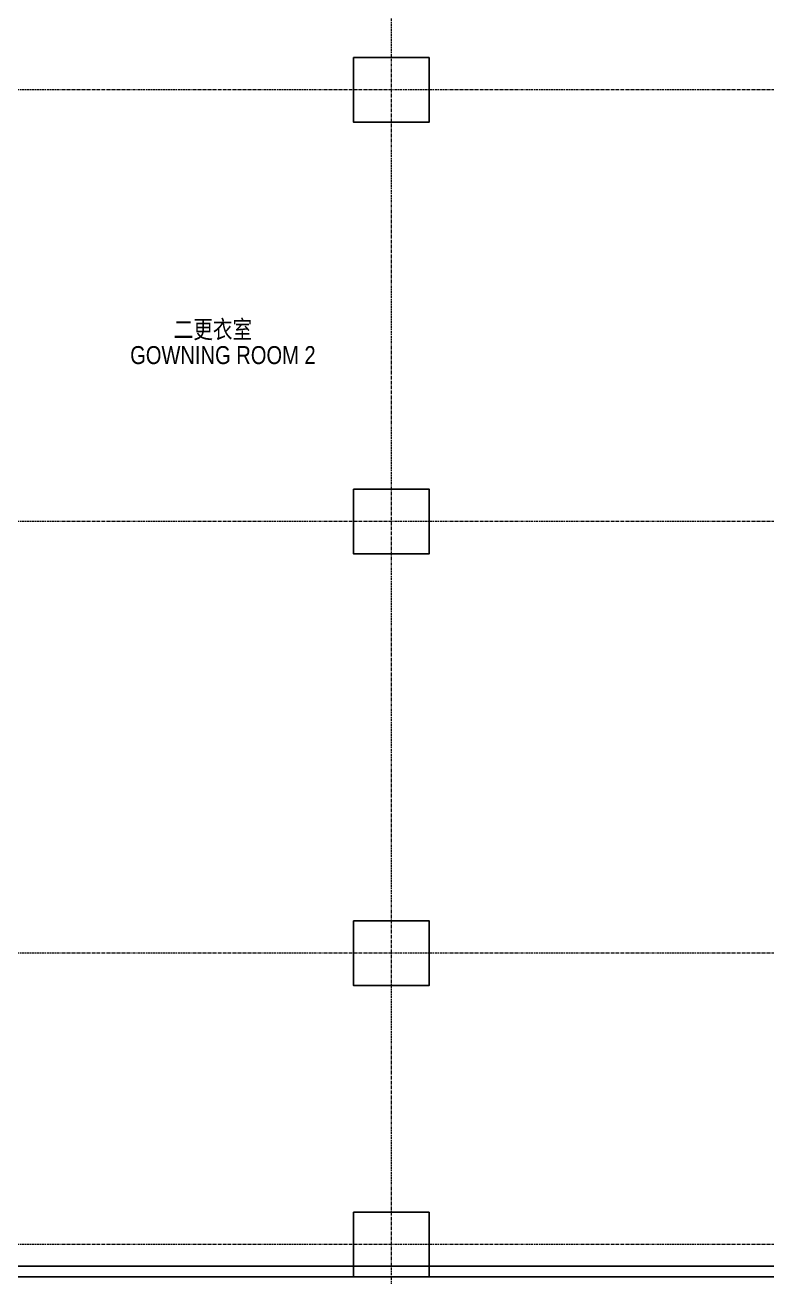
# Model space of a CAD drawing. Extents: x -15449 to 597104, y -1239737 to 53667.
# Drawn here: x 486238 to 506851, y -153535 to -118732 of the extents above; entities that cross this region are included whole.
import ezdxf

# ---------------------------------------------------------------- set-up
doc = ezdxf.new("R2010")
doc.units = 0
doc.header["$LTSCALE"] = 8
doc.linetypes.add('IDA - Grid Line', pattern=[3500, 2000, -500, 500, -500])
doc.layers.get('0').update_dxf_attribs({"color": 1, "linetype": 'CONTINUOUS'})
doc.layers.add('000_CTCI_CSA', color=7, linetype='CONTINUOUS')
doc.layers.add('A-_ANOTGRID_E', color=7, linetype='CONTINUOUS', lineweight=9)
doc.styles.add('Site Area', font='arial.ttf', dxfattribs={"width": 0.8})

# ---------------------------------------------------------------- blocks, each defined once
blk = doc.blocks.new('column grid')
at = {"color": 252, "elevation": 0}
for points in [[(-24454.4, -70338.8), (-22354.4, -70338.8), (-22354.4, -72138.8), (-24454.4, -72138.8)], [(-24454.4, -82338.8), (-22354.4, -82338.8), (-22354.4, -84138.8), (-24454.4, -84138.8)], [(-24454.4, -94338.8), (-22354.4, -94338.8), (-22354.4, -96138.8), (-24454.4, -96138.8)], [(-24454.4, -102438.8), (-22354.4, -102438.8), (-22354.4, -104238.8), (-24454.4, -104238.8)]]:
    blk.add_lwpolyline(points, close=True, dxfattribs=at)
at = {"layer": 'A-_ANOTGRID_E', "color": 8, "linetype": 'IDA - Grid Line', "ltscale": 0.005, "true_color": 0x808080}
for p, q in [((-23404.4, 9427, 0), (-23404.4, -120414.2, 0)), ((29680.4, -71238.8, 0), (-104784.6, -71238.8, 0)), ((29680.4, -83238.8, 0), (-104784.6, -83238.8, 0)), ((29680.4, -95238.8, 0), (-104784.6, -95238.8, 0)), ((29680.4, -103338.8, 0), (-104784.6, -103338.8, 0))]:
    blk.add_line(p, q, dxfattribs=at)
blk = doc.blocks.new('CTCI_Building Footprint and Grid')
at = {"layer": '000_CTCI_CSA', "color": 8}
for p, q in [((2001257, -970272, 0), (1927196, -970272, 0)), ((2000957, -969972, 0), (1927496, -969972, 0))]:
    blk.add_line(p, q, dxfattribs=at)
at = {"color": 252}
blk.add_blockref('column grid', (1987651, -866033, 0), dxfattribs=at)

msp = doc.modelspace()

# ---------------------------------------------------------------- linework, layer by layer
at = {"layer": '000_CTCI_CSA', "color": 252, "ltscale": 0.1, "elevation": 0}
msp.add_lwpolyline([(479764.1147, -112577.0636), (509463.6678, -112577.0636), (509463.6678, -133434.7793), (512750.2089, -133434.7793), (512750.2092, -153234.7791), (483364.1147, -153234.7791), (483364.1147, -143635.4228), (479763.9769, -143635.4228), (479764.1147, -112577.0636)], dxfattribs=at)

# ---------------------------------------------------------------- block references
at = {"layer": '000_CTCI_CSA', "color": 2}
msp.add_blockref('CTCI_Building Footprint and Grid', (-1467832.5298, 816737), dxfattribs=at)

# ---------------------------------------------------------------- texts
at = {"color": 252, "style": 'Site Area', "width": 0.8}
for s, p in [('二更衣室', (490365.6576, -127441.4734)), ('GOWNING ROOM 2', (489158.6576, -128157.4734))]:
    msp.add_text(s, height=500, dxfattribs=at).set_placement(p)

doc.saveas('drawing.dxf')
